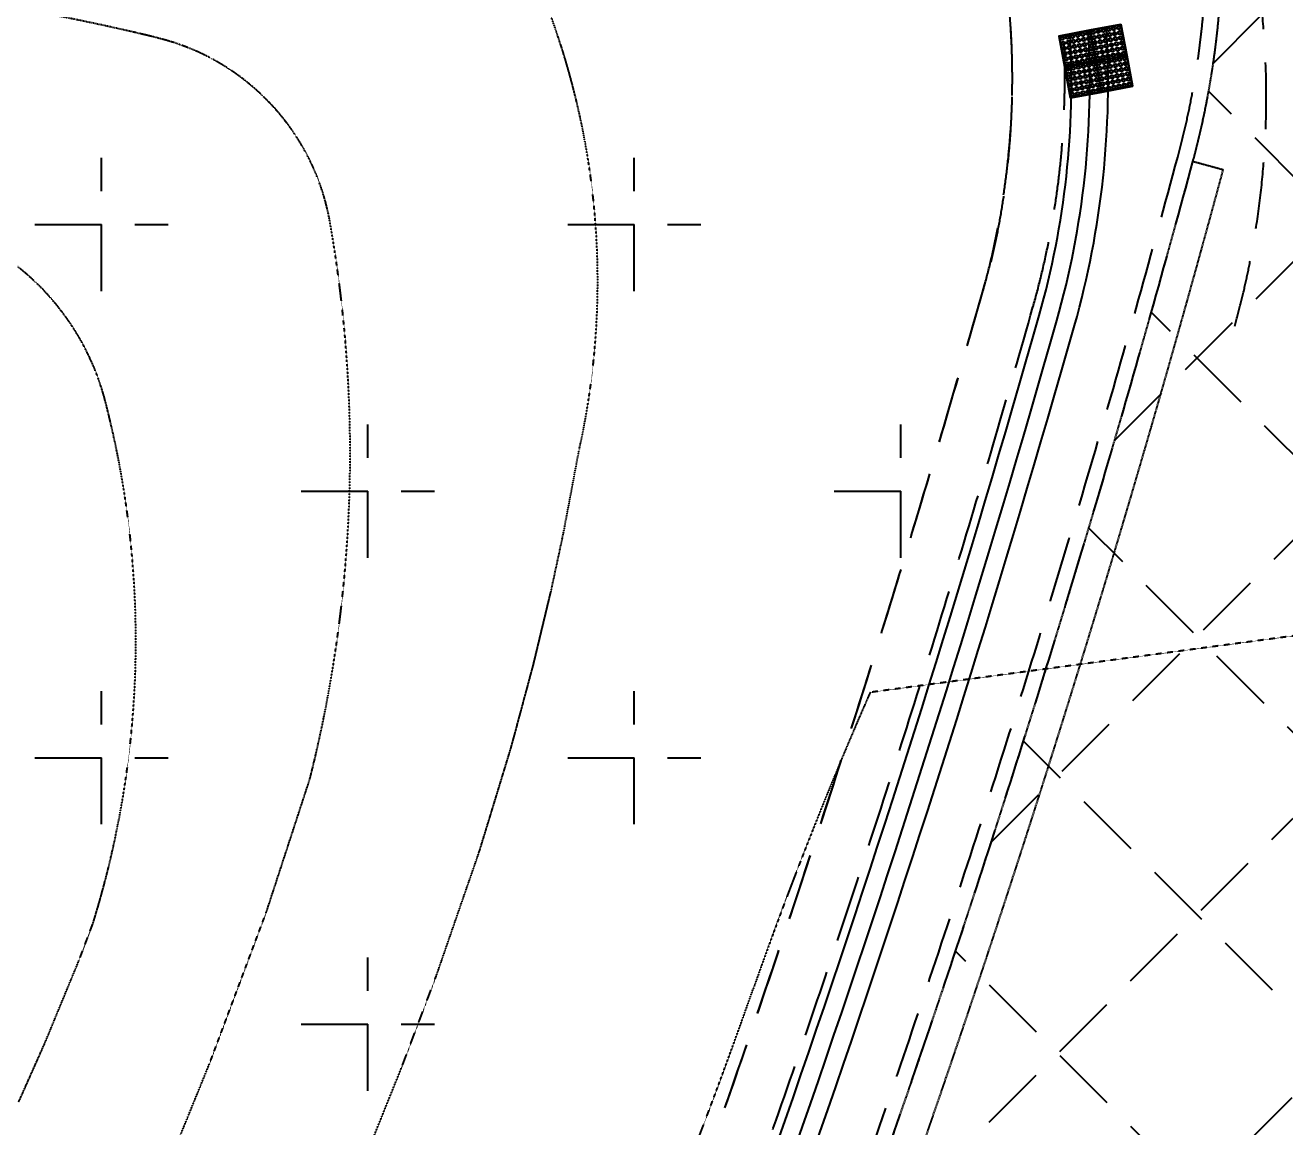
# Model space of a CAD drawing. Header units: millimetres. Extents: x 832728086 to 834530684, y 817551485 to 818349469.
# Drawn here: x 834260368 to 834272377, y 817924742 to 817935240 of the extents above; entities that cross this region are included whole.
import ezdxf

# ---------------------------------------------------------------- set-up
doc = ezdxf.new("R2010")
doc.units = ezdxf.units.MM
doc.header["$LTSCALE"] = 100
doc.linetypes.add('Hidden', pattern=[9.525, 6.35, -3.175])
for name, color, linetype in [('+C-160', 160, 'Hidden'), ('000-Tactile-l', 8, 'Continuous'), ('DLN030_1', 1, 'Continuous')]:
    doc.layers.add(name, color=color, linetype=linetype)
doc.layers.add('000-helpline', color=30, linetype='Continuous', lineweight=30, plot=False)
doc.styles.add('Swis721tBT', font='swissl.ttf')
doc.dimstyles.new('INTDIM', dxfattribs={"dimtxt": 200, "dimasz": 125, "dimexe": 100, "dimexo": 150, "dimgap": 80, "dimtad": 1, "dimdec": 0, "dimzin": 9, "dimdsep": 46, "dimtxsty": 'Swis721tBT', "dimblk": 'OPEN30', "dimcen": -125, "dimclrd": 256, "dimclre": 256, "dimclrt": 2, "dimaunit": 1, "dimadec": 1, "dimazin": 0, "dimtfac": 0.444444, "dimtdec": 0, "dimtix": 1, "dimtmove": 2, "dimatfit": 3, "dimldrblk": 'OPEN30', "dimfxl": 0, "dimtolj": 1, "dimlwd": -1, "dimlwe": -1, "dimarcsym": 0})

# ---------------------------------------------------------------- blocks, each defined once
blk = doc.blocks.new('_Open30')
at = {"color": 0, "linetype": 'ByBlock', "lineweight": -2}
for p, q in [((-1, 0.268), (0, 0)), ((0, 0), (-1, -0.268)), ((0, 0), (-1, 0))]:
    blk.add_line(p, q, dxfattribs=at)
blk = doc.blocks.new('*D28')
at = {"layer": 'Defpoints', "color": 0}
for p in [(834269377, 817985820), (834268235, 817984815), (834325665, 817921862)]:
    blk.add_point(p, dxfattribs=at)
at = {"layer": 'DLN030_1', "linetype": 'Continuous'}
for p, q in [((834269264, 817985721), (834268160, 817984749)), ((834324391, 817921007), (834268367, 817984665)), ((834325552, 817921763), (834324448, 817920791))]:
    blk.add_line(p, q, dxfattribs=at)
at = {"layer": 'DLN030_1', "xscale": 200, "yscale": 200, "zscale": 200}
for p, rotation in [((834268235, 817984815), 131.3501965874743), ((834324523, 817920857), 311.3501965874743)]:
    blk.add_blockref('_Open30', p, dxfattribs=dict(at, rotation=rotation))
at = {"layer": 'DLN030_1', "color": 2, "insert": (834295471, 817953436), "char_height": 400, "attachment_point": 5, "rotation": 311.3502, "style": 'Swis721tBT'}
blk.add_mtext('\\A1;85200', dxfattribs=at)
blk = doc.blocks.new('tactile')
at = {"layer": '000-helpline', "ltscale": 0.015}
for points in [[(834270.631, 817934.947), (834270.336, 817934.892), (834270.281, 817935.186), (834270.576, 817935.241)], [(834270.926, 817935.001), (834270.631, 817934.947), (834270.576, 817935.241), (834270.871, 817935.296)], [(834270.981, 817934.707), (834270.686, 817934.652), (834270.631, 817934.947), (834270.926, 817935.001)], [(834270.686, 817934.652), (834270.391, 817934.597), (834270.336, 817934.892), (834270.631, 817934.947)]]:
    blk.add_lwpolyline(points, close=True, dxfattribs=at)
at = {"layer": '000-Tactile-l'}
blk.add_lwpolyline([(834270.871, 817935.296), (834270.981, 817934.707), (834270.391, 817934.597), (834270.281, 817935.186)], close=True, dxfattribs=at)
at = {"layer": '000-Tactile-l', "ltscale": 0.015}
for centre, radius in [((834270.409, 817935.185), 0.0175), ((834270.458, 817935.194), 0.0175), ((834270.458, 817935.194), 0.0125), ((834270.507, 817935.203), 0.0175), ((834270.507, 817935.203), 0.0125), ((834270.556, 817935.212), 0.0175), ((834270.556, 817935.212), 0.0125), ((834270.605, 817935.221), 0.0175), ((834270.605, 817935.221), 0.0125), ((834270.655, 817935.231), 0.0175), ((834270.655, 817935.231), 0.0125), ((834270.704, 817935.24), 0.0175), ((834270.704, 817935.24), 0.0125), ((834270.713, 817935.191), 0.0175), ((834270.713, 817935.191), 0.0125), ((834270.753, 817935.249), 0.0175), ((834270.753, 817935.249), 0.0125), ((834270.762, 817935.2), 0.0175), ((834270.762, 817935.2), 0.0125), ((834270.802, 817935.258), 0.0175), ((834270.802, 817935.258), 0.0125), ((834270.811, 817935.209), 0.0175), ((834270.811, 817935.209), 0.0125), ((834270.851, 817935.267), 0.0175), ((834270.851, 817935.267), 0.0125), ((834270.86, 817935.218), 0.0175), ((834270.86, 817935.218), 0.0125), ((834270.31, 817935.166), 0.0175), ((834270.31, 817935.166), 0.0125), ((834270.32, 817935.117), 0.0175), ((834270.32, 817935.117), 0.0125), ((834270.329, 817935.068), 0.0175), ((834270.329, 817935.068), 0.0125), ((834270.36, 817935.176), 0.0175), ((834270.36, 817935.176), 0.0125), ((834270.369, 817935.126), 0.0175), ((834270.369, 817935.126), 0.0125), ((834270.378, 817935.077), 0.0175), ((834270.378, 817935.077), 0.0125), ((834270.409, 817935.185), 0.0125), ((834270.418, 817935.136), 0.0175), ((834270.418, 817935.136), 0.0125), ((834270.427, 817935.087), 0.0175), ((834270.427, 817935.087), 0.0125), ((834270.467, 817935.145), 0.0175), ((834270.467, 817935.145), 0.0125), ((834270.476, 817935.096), 0.0175), ((834270.476, 817935.096), 0.0125), ((834270.516, 817935.154), 0.0175), ((834270.516, 817935.154), 0.0125), ((834270.525, 817935.105), 0.0175), ((834270.525, 817935.105), 0.0125), ((834270.565, 817935.163), 0.0175), ((834270.565, 817935.163), 0.0125), ((834270.575, 817935.114), 0.0175), ((834270.575, 817935.114), 0.0125), ((834270.584, 817935.065), 0.0175), ((834270.615, 817935.172), 0.0175), ((834270.615, 817935.172), 0.0125), ((834270.624, 817935.123), 0.0175), ((834270.624, 817935.123), 0.0125), ((834270.633, 817935.074), 0.0175), ((834270.633, 817935.074), 0.0125), ((834270.664, 817935.181), 0.0175), ((834270.664, 817935.181), 0.0125), ((834270.673, 817935.132), 0.0175), ((834270.673, 817935.132), 0.0125), ((834270.682, 817935.083), 0.0175), ((834270.682, 817935.083), 0.0125), ((834270.722, 817935.141), 0.0175), ((834270.722, 817935.141), 0.0125), ((834270.731, 817935.092), 0.0175), ((834270.731, 817935.092), 0.0125), ((834270.771, 817935.151), 0.0175), ((834270.771, 817935.151), 0.0125), ((834270.78, 817935.101), 0.0175), ((834270.78, 817935.101), 0.0125), ((834270.82, 817935.16), 0.0175), ((834270.82, 817935.16), 0.0125), ((834270.829, 817935.111), 0.0175), ((834270.829, 817935.111), 0.0125), ((834270.869, 817935.169), 0.0175), ((834270.869, 817935.169), 0.0125), ((834270.879, 817935.12), 0.0175), ((834270.879, 817935.12), 0.0125), ((834270.888, 817935.071), 0.0175), ((834270.888, 817935.071), 0.0125), ((834270.338, 817935.019), 0.0175), ((834270.338, 817935.019), 0.0125), ((834270.347, 817934.97), 0.0175), ((834270.347, 817934.97), 0.0125), ((834270.387, 817935.028), 0.0175), ((834270.387, 817935.028), 0.0125), ((834270.396, 817934.979), 0.0175), ((834270.396, 817934.979), 0.0125), ((834270.436, 817935.037), 0.0175), ((834270.436, 817935.037), 0.0125), ((834270.445, 817934.988), 0.0175), ((834270.445, 817934.988), 0.0125), ((834270.485, 817935.047), 0.0175), ((834270.485, 817935.047), 0.0125), ((834270.495, 817934.997), 0.0175), ((834270.495, 817934.997), 0.0125), ((834270.504, 817934.948), 0.0175), ((834270.504, 817934.948), 0.0125), ((834270.535, 817935.056), 0.0175), ((834270.535, 817935.056), 0.0125), ((834270.544, 817935.007), 0.0175), ((834270.544, 817935.007), 0.0125), ((834270.553, 817934.957), 0.0175), ((834270.553, 817934.957), 0.0125), ((834270.584, 817935.065), 0.0125), ((834270.593, 817935.016), 0.0175), ((834270.593, 817935.016), 0.0125), ((834270.602, 817934.967), 0.0175), ((834270.602, 817934.967), 0.0125), ((834270.642, 817935.025), 0.0175), ((834270.642, 817935.025), 0.0125), ((834270.651, 817934.976), 0.0175), ((834270.651, 817934.976), 0.0125), ((834270.691, 817935.034), 0.0175), ((834270.691, 817935.034), 0.0125), ((834270.7, 817934.985), 0.0175), ((834270.7, 817934.985), 0.0125), ((834270.74, 817935.043), 0.0175), ((834270.74, 817935.043), 0.0125), ((834270.749, 817934.994), 0.0175), ((834270.749, 817934.994), 0.0125), ((834270.759, 817934.945), 0.0175), ((834270.789, 817935.052), 0.0175), ((834270.789, 817935.052), 0.0125), ((834270.799, 817935.003), 0.0175), ((834270.799, 817935.003), 0.0125), ((834270.808, 817934.954), 0.0175), ((834270.808, 817934.954), 0.0125), ((834270.839, 817935.061), 0.0175), ((834270.839, 817935.061), 0.0125), ((834270.848, 817935.012), 0.0175), ((834270.848, 817935.012), 0.0125), ((834270.857, 817934.963), 0.0175), ((834270.857, 817934.963), 0.0125), ((834270.897, 817935.021), 0.0175), ((834270.897, 817935.021), 0.0125), ((834270.906, 817934.972), 0.0175), ((834270.906, 817934.972), 0.0125), ((834270.356, 817934.921), 0.0175), ((834270.356, 817934.921), 0.0125), ((834270.365, 817934.872), 0.0175), ((834270.365, 817934.872), 0.0125), ((834270.375, 817934.822), 0.0175), ((834270.405, 817934.93), 0.0175), ((834270.405, 817934.93), 0.0125), ((834270.415, 817934.881), 0.0175), ((834270.415, 817934.881), 0.0125), ((834270.424, 817934.832), 0.0175), ((834270.424, 817934.832), 0.0125), ((834270.455, 817934.939), 0.0175), ((834270.455, 817934.939), 0.0125), ((834270.464, 817934.89), 0.0175), ((834270.464, 817934.89), 0.0125), ((834270.473, 817934.841), 0.0175), ((834270.473, 817934.841), 0.0125), ((834270.513, 817934.899), 0.0175), ((834270.513, 817934.899), 0.0125), ((834270.522, 817934.85), 0.0175), ((834270.522, 817934.85), 0.0125), ((834270.562, 817934.908), 0.0175), ((834270.562, 817934.908), 0.0125), ((834270.571, 817934.859), 0.0175), ((834270.571, 817934.859), 0.0125), ((834270.611, 817934.917), 0.0175), ((834270.611, 817934.917), 0.0125), ((834270.62, 817934.868), 0.0175), ((834270.62, 817934.868), 0.0125), ((834270.66, 817934.927), 0.0175), ((834270.66, 817934.927), 0.0125), ((834270.669, 817934.877), 0.0175), ((834270.669, 817934.877), 0.0125), ((834270.679, 817934.828), 0.0175), ((834270.679, 817934.828), 0.0125), ((834270.709, 817934.936), 0.0175), ((834270.709, 817934.936), 0.0125), ((834270.719, 817934.887), 0.0175), ((834270.719, 817934.887), 0.0125), ((834270.728, 817934.837), 0.0175), ((834270.728, 817934.837), 0.0125), ((834270.759, 817934.945), 0.0125), ((834270.768, 817934.896), 0.0175), ((834270.768, 817934.896), 0.0125), ((834270.777, 817934.847), 0.0175), ((834270.777, 817934.847), 0.0125), ((834270.817, 817934.905), 0.0175), ((834270.817, 817934.905), 0.0125), ((834270.826, 817934.856), 0.0175), ((834270.826, 817934.856), 0.0125), ((834270.866, 817934.914), 0.0175), ((834270.866, 817934.914), 0.0125), ((834270.875, 817934.865), 0.0175), ((834270.875, 817934.865), 0.0125), ((834270.915, 817934.923), 0.0175), ((834270.915, 817934.923), 0.0125), ((834270.924, 817934.874), 0.0175), ((834270.924, 817934.874), 0.0125), ((834270.934, 817934.825), 0.0175), ((834270.375, 817934.822), 0.0125), ((834270.384, 817934.773), 0.0175), ((834270.384, 817934.773), 0.0125), ((834270.393, 817934.724), 0.0175), ((834270.393, 817934.724), 0.0125), ((834270.433, 817934.782), 0.0175), ((834270.433, 817934.782), 0.0125), ((834270.442, 817934.733), 0.0175), ((834270.442, 817934.733), 0.0125), ((834270.482, 817934.792), 0.0175), ((834270.482, 817934.792), 0.0125), ((834270.491, 817934.742), 0.0175), ((834270.491, 817934.742), 0.0125), ((834270.531, 817934.801), 0.0175), ((834270.531, 817934.801), 0.0125), ((834270.54, 817934.752), 0.0175), ((834270.54, 817934.752), 0.0125), ((834270.549, 817934.702), 0.0175), ((834270.58, 817934.81), 0.0175), ((834270.58, 817934.81), 0.0125), ((834270.589, 817934.761), 0.0175), ((834270.589, 817934.761), 0.0125), ((834270.599, 817934.712), 0.0175), ((834270.599, 817934.712), 0.0125), ((834270.629, 817934.819), 0.0175), ((834270.629, 817934.819), 0.0125), ((834270.639, 817934.77), 0.0175), ((834270.639, 817934.77), 0.0125), ((834270.648, 817934.721), 0.0175), ((834270.648, 817934.721), 0.0125), ((834270.688, 817934.779), 0.0175), ((834270.688, 817934.779), 0.0125), ((834270.697, 817934.73), 0.0175), ((834270.697, 817934.73), 0.0125), ((834270.737, 817934.788), 0.0175), ((834270.737, 817934.788), 0.0125), ((834270.746, 817934.739), 0.0175), ((834270.746, 817934.739), 0.0125), ((834270.786, 817934.797), 0.0175), ((834270.786, 817934.797), 0.0125), ((834270.795, 817934.748), 0.0175), ((834270.795, 817934.748), 0.0125), ((834270.835, 817934.807), 0.0175), ((834270.835, 817934.807), 0.0125), ((834270.844, 817934.757), 0.0175), ((834270.844, 817934.757), 0.0125), ((834270.854, 817934.708), 0.0175), ((834270.854, 817934.708), 0.0125), ((834270.884, 817934.816), 0.0175), ((834270.884, 817934.816), 0.0125), ((834270.894, 817934.767), 0.0175), ((834270.894, 817934.767), 0.0125), ((834270.903, 817934.717), 0.0175), ((834270.903, 817934.717), 0.0125), ((834270.934, 817934.825), 0.0125), ((834270.943, 817934.776), 0.0175), ((834270.943, 817934.776), 0.0125), ((834270.952, 817934.727), 0.0175), ((834270.952, 817934.727), 0.0125), ((834270.402, 817934.675), 0.0175), ((834270.402, 817934.675), 0.0125), ((834270.411, 817934.626), 0.0175), ((834270.411, 817934.626), 0.0125), ((834270.451, 817934.684), 0.0175), ((834270.451, 817934.684), 0.0125), ((834270.46, 817934.635), 0.0175), ((834270.46, 817934.635), 0.0125), ((834270.5, 817934.693), 0.0175), ((834270.5, 817934.693), 0.0125), ((834270.51, 817934.644), 0.0175), ((834270.51, 817934.644), 0.0125), ((834270.549, 817934.702), 0.0125), ((834270.559, 817934.653), 0.0175), ((834270.559, 817934.653), 0.0125), ((834270.608, 817934.662), 0.0175), ((834270.608, 817934.662), 0.0125), ((834270.657, 817934.672), 0.0175), ((834270.657, 817934.672), 0.0125), ((834270.706, 817934.681), 0.0175), ((834270.706, 817934.681), 0.0125), ((834270.755, 817934.69), 0.0175), ((834270.755, 817934.69), 0.0125), ((834270.804, 817934.699), 0.0175), ((834270.804, 817934.699), 0.0125)]:
    blk.add_circle(centre, radius, dxfattribs=at)
at = {"layer": '000-Tactile-l', "ltscale": 5e-05}
for centre, radius, start, end in [((834262.279, 817934.737), 8.12, 344.1764, 3.3088), ((834262.279, 817934.737), 8.295, 344.1764, 3.4625), ((834262.279, 817934.737), 8.47, 344.1764, 3.6098), ((834138.726, 817969.754), 136.539, 338.00277, 344.17642), ((834138.726, 817969.754), 136.714, 338.00277, 344.17642), ((834138.726, 817969.754), 136.889, 338.00278, 344.17642)]:
    blk.add_arc(centre, radius, start, end, dxfattribs=at)
blk = doc.blocks.new('A$C062A3D83')
at = {"layer": '+C-160'}
for p, q in [((-51639, -70384), (-46210, -64955)), ((-52578, -73974), (-45671, -67068)), ((-53753, -77802), (-44871, -68919)), ((-55122, -81822), (-43726, -70426)), ((-39341, -82993), (-51682, -70651)), ((-62238, -72555), (-62238, -71285)), ((-57158, -72555), (-57158, -71285)), ((-56723, -86074), (-42269, -71621)), ((-62873, -71920), (-61603, -71920)), ((-57793, -71920), (-56523, -71920)), ((-42617, -82368), (-52229, -72757)), ((-59698, -75095), (-59698, -73825)), ((-54618, -75095), (-54618, -73825)), ((-60333, -74460), (-59063, -74460)), ((-55253, -74460), (-54389, -74460)), ((-45093, -82544), (-52825, -74812)), ((-62238, -77635), (-62238, -76365)), ((-57158, -77635), (-57158, -76365)), ((-47032, -83257), (-53447, -76842)), ((-62873, -77000), (-61603, -77000)), ((-57793, -77000), (-56523, -77000)), ((-48609, -84332), (-54095, -78845)), ((-59698, -80175), (-59698, -78905)), ((-60333, -79540), (-59063, -79540))]:
    blk.add_line(p, q, dxfattribs=at)
at = {"layer": '+C-160', "ltscale": 0.01}
blk.add_line((-51832, -71317), (-51543, -71396), dxfattribs=at)
at = {"layer": '+C-160', "ltscale": 5e-05}
for p, q in [((-57832, -74855), (-57684, -74068)), ((-57684, -74068), (-57684, -74068)), ((-38143, -74142), (-54910, -76378)), ((-57950, -75406), (-57832, -74855)), ((-58120, -76115), (-57950, -75406)), ((-58332, -76903), (-58120, -76115)), ((-58638, -77903), (-58332, -76903)), ((-60667, -78476), (-60251, -77204)), ((-59047, -79084), (-58638, -77903)), ((-61205, -79910), (-60667, -78476)), ((-62448, -78923), (-62319, -78581)), ((-62781, -79729), (-62448, -78923)), ((-59377, -79955), (-59047, -79084)), ((-63027, -80282), (-62781, -79729)), ((-61606, -80896), (-61205, -79910)), ((-59951, -81378), (-59377, -79955))]:
    blk.add_line(p, q, dxfattribs=at)
at = {"layer": '+C-160'}
for centre, radius, start, end in [((-59653, -69208), 8100, 344.9055, 81.728), ((-59653, -69208), 7950, 344.9055, 81.728), ((-59233, -70698), 8100, 344.3207, 75.8556), ((-61054, -70523), 8000, 344.1764, 15.0675), ((-61054, -70523), 7500, 344.1764, 15.0675), ((-184607, -35506), 137369, 335.52166, 344.90553), ((-184607, -35506), 137519, 335.52166, 344.90553), ((-184607, -35506), 135919, 335.52166, 344.17642), ((-184607, -35506), 136419, 335.52166, 344.17642)]:
    blk.add_arc(centre, radius, start, end, dxfattribs=at)
at = {"layer": '+C-160', "ltscale": 0.01}
for centre, radius, start, end in [((-59653, -69208), 8100, 344.9055, 78.9839), ((-184607, -35506), 137519, 335.52166, 344.90553), ((-184607, -35506), 137519, 335.52166, 344.90553), ((-184607, -35506), 137819, 335.52166, 344.90553)]:
    blk.add_arc(centre, radius, start, end, dxfattribs=at)
at = {"layer": '+C-160', "ltscale": 5e-05}
for centre, radius, start, end in [((-64893, -72460), 7386, 347.4268, 25.7418), ((-66669, -90519), 20975, 76.3077, 85.8596), ((-62224, -72277), 2198, 9.9735, 76.3077), ((-72597, -74101), 12730, 345.8899, 9.9735), ((-64522, -74202), 2397, 14.5682, 51.6193), ((-70998, -75885), 9088, 342.7423, 14.5682), ((-17318, -92842), 41039, 156.3478, 160.5969), ((-110894, -59883), 58172, 327.61432, 340.59693)]:
    blk.add_arc(centre, radius, start, end, dxfattribs=at)
at = {"layer": '+C-160'}
for centre, major_axis, start_param, end_param in [((-61150, -70536), (-7589, 331), 2.954377, 3.446554), ((-184607, -35506), (49144, 126724), 4.655106, 4.808408)]:
    blk.add_ellipse(centre, major_axis=major_axis, ratio=1, start_param=start_param, end_param=end_param, dxfattribs=at)

msp = doc.modelspace()

# ---------------------------------------------------------------- block references
at = {"layer": '+C-160', "ltscale": 5}
msp.add_blockref('A$C062A3D83', (834323333.3128, 818005260.0327), dxfattribs=at)
at = {"layer": '000-Tactile-l', "xscale": 1000, "yscale": 1000, "zscale": 1000}
msp.add_blockref('tactile', (-56.4905, -49.2817, -0.0703), dxfattribs=at)

# ---------------------------------------------------------------- dimensions: what is measured, and where the dimension line sits
at = {"layer": 'DLN030_1'}
dim = msp.add_linear_dim(base=(834268234.7779, 817984815.415), p1=(834325664.7353, 817921861.8346), p2=(834269376.5388, 817985820.2502), angle=131.35019659, dimstyle='INTDIM', override={"dimtxt": 400, "dimasz": 200, "dimarcsym": 2}, dxfattribs=at)
dim.commit()
dim.dimension.update_dxf_attribs({"geometry": '*D28', "text_midpoint": (834295470.9447, 817953435.6146), "dimtype": 160})

doc.saveas('drawing.dxf')
